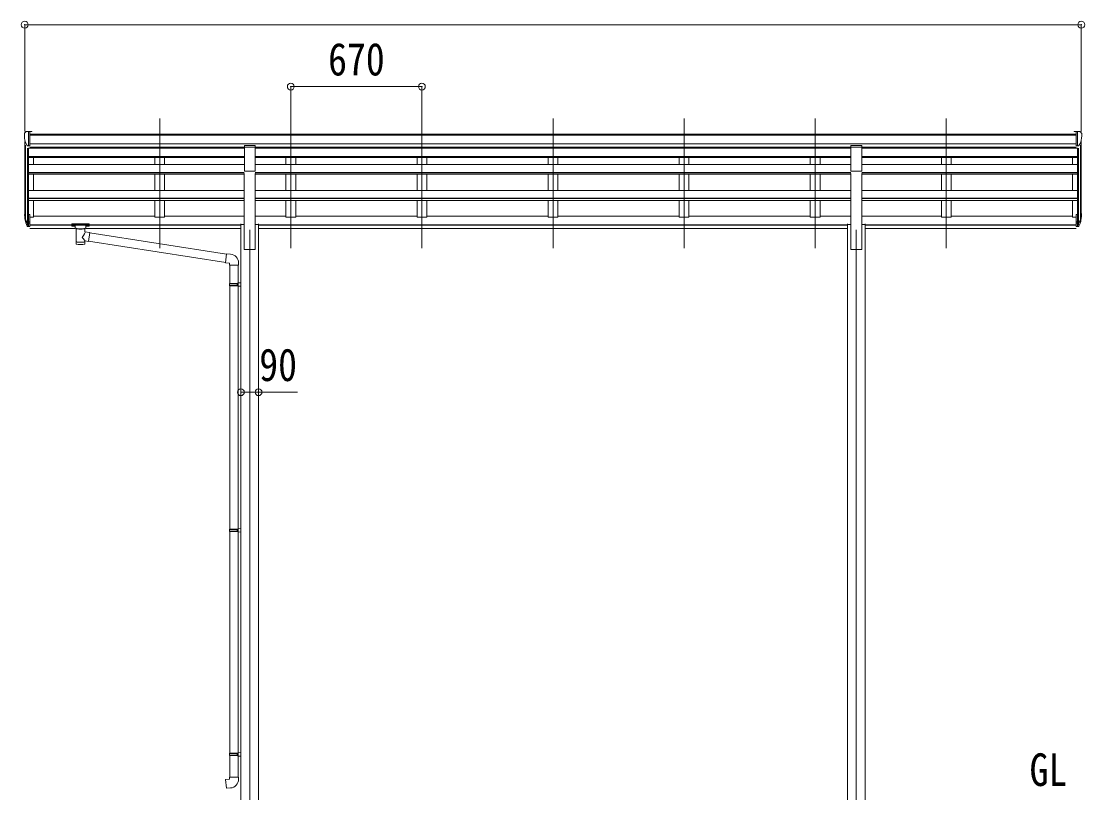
# Model space of a CAD drawing. Units: millimetres at full size. Extents: x -9783 to 33612, y -6828 to 13322.
# Drawn here: x 366 to 5801, y -4013 to -69 of the extents above; entities that cross this region are included whole.
import ezdxf
from ezdxf.enums import TextEntityAlignment as Align

# ---------------------------------------------------------------- set-up
doc = ezdxf.new("R2010")
doc.units = ezdxf.units.MM
doc.header["$LTSCALE"] = 35
doc.header["$PDMODE"] = 32
doc.header["$PDSIZE"] = 35
for name, color, linetype, lineweight in [('0-0_0', 7, 'Continuous', 9), ('0-1_本体', 4, 'Continuous', 9), ('0-2_部品', 7, 'Continuous', 9), ('0-8_PARTS2', 2, 'Continuous', 9), ('0-A_寸法', 6, 'Continuous', 9)]:
    doc.layers.add(name, color=color, linetype=linetype, lineweight=lineweight)
doc.styles.add('ＭＳ ゴシック', font='')
doc.styles.get('ＭＳ ゴシック').set_extended_font_data('MS Gothic')

msp = doc.modelspace()

# ---------------------------------------------------------------- linework, layer by layer
at = {"layer": '0-1_本体'}
for p, q in [((410.03, -646.61), (5757.03, -646.61)), ((410.03, -651.96), (5757.03, -651.96)), ((383.53, -1072.35), (383.53, -683.37)), ((387.81, -702.17), (387.81, -1094.92)), ((410.03, -695.49), (5757.03, -695.49)), ((5779.25, -702.17), (5779.25, -1094.92)), ((5783.53, -1072.35), (5783.53, -683.37)), ((397.53, -717.52), (397.53, -1112.92)), ((403.53, -718), (403.53, -1068.49)), ((403.53, -718.54), (1506.03, -718.54)), ((1506.03, -760.69), (403.53, -760.69)), ((410.03, -713.16), (5757.03, -713.16)), ((410.03, -715.54), (1506.03, -715.54)), ((428.53, -718.54), (428.53, -715.54)), ((1048.53, -715.62), (1048.53, -717.92)), ((1098.53, -715.62), (1098.53, -717.92)), ((4606.03, -715.54), (1561.03, -715.54)), ((4606.03, -718.54), (1561.03, -718.54)), ((4606.03, -760.69), (1561.03, -760.69)), ((1718.53, -715.62), (1718.53, -717.92)), ((1768.53, -715.62), (1768.53, -717.92)), ((2388.53, -715.62), (2388.53, -718.45)), ((2438.53, -715.62), (2438.53, -718.45)), ((3058.53, -715.54), (3058.53, -718.54)), ((3108.53, -715.54), (3108.53, -718.54)), ((3728.53, -715.54), (3728.53, -718.54)), ((3778.53, -715.54), (3778.53, -718.54)), ((4398.53, -715.54), (4398.53, -718.54)), ((4448.53, -715.54), (4448.53, -718.54)), ((5757.03, -715.54), (4661.03, -715.54)), ((5763.53, -718.54), (4661.03, -718.54)), ((5763.53, -760.69), (4661.03, -760.69)), ((5068.53, -715.54), (5068.53, -718.54)), ((5118.53, -715.54), (5118.53, -718.54)), ((5738.53, -718.54), (5738.53, -715.54)), ((5763.53, -718), (5763.53, -1068.49)), ((5769.53, -717.52), (5769.53, -1112.92)), ((1506.03, -762.09), (403.53, -762.09)), ((1506.03, -765.86), (403.53, -765.86)), ((1506.03, -801.93), (403.53, -801.93)), ((428.53, -801.93), (428.53, -765.86)), ((1048.53, -765.86), (1048.53, -801.93)), ((1098.53, -765.86), (1098.53, -801.93)), ((4606.03, -762.09), (1561.03, -762.09)), ((4606.03, -765.86), (1561.03, -765.86)), ((4606.03, -801.93), (1561.03, -801.93)), ((1718.53, -765.86), (1718.53, -801.93)), ((1768.53, -765.86), (1768.53, -801.93)), ((2388.53, -765.86), (2388.53, -801.93)), ((2438.53, -765.86), (2438.53, -801.93)), ((3058.53, -765.86), (3058.53, -801.93)), ((3108.53, -765.86), (3108.53, -801.93)), ((3728.53, -765.86), (3728.53, -801.93)), ((3778.53, -765.86), (3778.53, -801.93)), ((4398.53, -765.86), (4398.53, -801.93)), ((4448.53, -765.86), (4448.53, -801.93)), ((5763.53, -762.09), (4661.03, -762.09)), ((5763.53, -765.86), (4661.03, -765.86)), ((5763.53, -801.93), (4661.03, -801.93)), ((5068.53, -765.86), (5068.53, -801.93)), ((5118.53, -765.86), (5118.53, -801.93)), ((5738.53, -801.93), (5738.53, -765.86)), ((1506.03, -842.67), (403.53, -842.67)), ((1506.03, -844.15), (403.53, -844.15)), ((1506.03, -850.95), (403.53, -850.95)), ((428.53, -934.3), (428.53, -850.95)), ((1048.53, -850.95), (1048.53, -934)), ((1098.53, -850.95), (1098.53, -934)), ((1506.03, -1235.18), (1506.03, -846.95)), ((4606.03, -842.67), (1561.03, -842.67)), ((4606.03, -844.15), (1561.03, -844.15)), ((1561.03, -1235.18), (1561.03, -846.95)), ((4606.03, -850.95), (1561.03, -850.95)), ((1718.53, -850.95), (1718.53, -934)), ((1768.53, -850.95), (1768.53, -934)), ((2388.53, -850.95), (2388.53, -934)), ((2438.53, -850.95), (2438.53, -934)), ((3058.53, -850.95), (3058.53, -934.3)), ((3108.53, -850.95), (3108.53, -934.3)), ((3728.53, -850.95), (3728.53, -934.3)), ((3778.53, -850.95), (3778.53, -934.3)), ((4398.53, -850.95), (4398.53, -934.3)), ((4448.53, -850.95), (4448.53, -934.3)), ((4606.03, -1235.18), (4606.03, -846.95)), ((5763.53, -842.67), (4661.03, -842.67)), ((5763.53, -844.15), (4661.03, -844.15)), ((4661.03, -1235.18), (4661.03, -846.95)), ((5763.53, -850.95), (4661.03, -850.95)), ((5068.53, -850.95), (5068.53, -934.3)), ((5118.53, -850.95), (5118.53, -934.3)), ((5738.53, -934.3), (5738.53, -850.95)), ((403.53, -934.3), (1506.03, -934.3)), ((1506.03, -973.51), (403.53, -973.51)), ((1506.03, -974.98), (403.53, -974.98)), ((1561.03, -934.3), (4606.03, -934.3)), ((4606.03, -973.51), (1561.03, -973.51)), ((4606.03, -974.98), (1561.03, -974.98)), ((4661.03, -934.3), (5763.53, -934.3)), ((5763.53, -973.51), (4661.03, -973.51)), ((5763.53, -974.98), (4661.03, -974.98)), ((1506.03, -984.65), (403.53, -984.65)), ((428.53, -1070.72), (428.53, -984.65)), ((1048.53, -984.47), (1048.53, -1070.72)), ((1098.53, -984.47), (1098.53, -1070.72)), ((4606.03, -984.65), (1561.03, -984.65)), ((1718.53, -984.47), (1718.53, -1070.72)), ((1768.53, -984.47), (1768.53, -1070.72)), ((2388.53, -984.47), (2388.53, -1070.72)), ((2438.53, -984.47), (2438.53, -1070.72)), ((3058.53, -984.47), (3058.53, -1070.72)), ((3108.53, -984.47), (3108.53, -1070.72)), ((3728.53, -984.47), (3728.53, -1070.72)), ((3778.53, -984.47), (3778.53, -1070.72)), ((4398.53, -984.47), (4398.53, -1070.72)), ((4448.53, -984.47), (4448.53, -1070.72)), ((5763.53, -984.65), (4661.03, -984.65)), ((5068.53, -984.47), (5068.53, -1070.72)), ((5118.53, -984.47), (5118.53, -1070.72)), ((5738.53, -1070.72), (5738.53, -984.65)), ((428.53, -1070.7), (410.03, -1070.7)), ((428.53, -1065.9), (1048.53, -1065.9)), ((1098.53, -1070.7), (1048.53, -1070.7)), ((1098.53, -1065.9), (1506.03, -1065.9)), ((1561.03, -1065.9), (1718.53, -1065.9)), ((1768.53, -1070.7), (1718.53, -1070.7)), ((1768.53, -1065.9), (2388.53, -1065.9)), ((2438.53, -1070.7), (2388.53, -1070.7)), ((2438.53, -1065.9), (3058.53, -1065.9)), ((3108.53, -1070.7), (3058.53, -1070.7)), ((3108.53, -1065.9), (3728.53, -1065.9)), ((3778.53, -1070.7), (3728.53, -1070.7)), ((3778.53, -1065.9), (4398.53, -1065.9)), ((4448.53, -1070.7), (4398.53, -1070.7)), ((4448.53, -1065.9), (4606.03, -1065.9)), ((4661.03, -1065.9), (5068.53, -1065.9)), ((5118.53, -1070.7), (5068.53, -1070.7)), ((5118.53, -1065.9), (5738.53, -1065.9)), ((5738.53, -1070.7), (5757.03, -1070.7)), ((410.03, -1110.2), (1488.33, -1110.2)), ((410.03, -1111.58), (1488.33, -1111.58)), ((410.03, -1128.76), (641.53, -1128.76)), ((695.53, -1128.76), (1488.33, -1128.76)), ((1488.33, -1105.17), (1488.33, -4585.16)), ((1488.33, -1108.8), (1506.03, -1108.8)), ((1561.03, -1108.8), (1578.73, -1108.8)), ((1578.73, -1105.17), (1578.73, -4585.16)), ((1578.73, -1110.2), (4588.33, -1110.2)), ((1578.73, -1111.58), (4588.33, -1111.58)), ((1578.73, -1128.76), (4588.33, -1128.76)), ((4588.33, -1105.17), (4588.33, -4585.16)), ((4588.33, -1108.8), (4606.03, -1108.8)), ((4661.03, -1108.8), (4678.73, -1108.8)), ((4678.73, -1105.17), (4678.73, -4585.16)), ((4678.73, -1110.2), (5757.03, -1110.2)), ((4678.73, -1111.58), (5757.03, -1111.58)), ((4678.73, -1128.76), (5757.03, -1128.76)), ((1506.03, -1235.18), (1561.03, -1235.18)), ((4606.03, -1235.18), (4661.03, -1235.18))]:
    msp.add_line(p, q, dxfattribs=at)
at = {"layer": '0-2_部品'}
for p, q in [((381.73, -642.9), (381.73, -643.53)), ((388.64, -634.1), (384.57, -639.91)), ((391.73, -633.53), (389.4, -633.67)), ((391.73, -633.53), (410.23, -633.53)), ((403.73, -706.52), (403.73, -633.53)), ((410.23, -633.53), (420.23, -633.62)), ((410.23, -705.52), (410.23, -633.53)), ((420.23, -635.13), (420.23, -633.62)), ((5757.23, -633.53), (5747.23, -633.62)), ((5747.23, -635.13), (5747.23, -633.62)), ((5757.23, -705.52), (5757.23, -633.53)), ((5775.73, -633.53), (5757.23, -633.53)), ((5763.73, -706.52), (5763.73, -633.53)), ((5775.73, -633.53), (5778.06, -633.67)), ((5778.82, -634.1), (5782.89, -639.91)), ((5785.73, -642.9), (5785.73, -643.53)), ((396.11, -704.7), (386.83, -688.64)), ((403.73, -706.52), (398.52, -706.2)), ((410.23, -705.52), (403.73, -705.52)), ((1506.23, -703.77), (1561.23, -703.77)), ((1506.23, -835.47), (1506.23, -703.77)), ((1561.23, -835.47), (1561.23, -703.77)), ((4606.23, -703.77), (4661.23, -703.77)), ((4606.23, -835.47), (4606.23, -703.77)), ((4661.23, -835.47), (4661.23, -703.77)), ((5757.23, -705.52), (5763.73, -705.52)), ((5763.73, -706.52), (5768.94, -706.2)), ((5771.35, -704.7), (5780.63, -688.64)), ((1506.23, -835.47), (1561.23, -835.47)), ((4606.23, -835.47), (4661.23, -835.47)), ((386.12, -1083.05), (396.29, -1102.22)), ((397.3, -1100.97), (387.54, -1082.55)), ((403.73, -1057.01), (403.73, -1118.89)), ((410.23, -1057.01), (403.73, -1057.01)), ((410.23, -1057.01), (410.23, -1118.07)), ((5757.23, -1057.01), (5757.23, -1118.07)), ((5757.23, -1057.01), (5763.73, -1057.01)), ((5763.73, -1057.01), (5763.73, -1118.89)), ((5770.16, -1100.97), (5779.92, -1082.55)), ((5781.34, -1083.05), (5771.17, -1102.22)), ((388.71, -1099.9), (396.29, -1117.39)), ((403.73, -1101.72), (398.6, -1101.72)), ((403.73, -1103.72), (398.89, -1103.72)), ((403.73, -1118.89), (398.89, -1118.89)), ((410.23, -1095.32), (403.73, -1095.32)), ((410.23, -1100.72), (403.73, -1100.72)), ((410.23, -1118.07), (403.73, -1118.07)), ((625.23, -1105.16), (625.23, -1115.92)), ((625.23, -1105.36), (625.23, -1106.9)), ((627.23, -1104.5), (710.23, -1104.5)), ((627.23, -1106.68), (710.23, -1106.68)), ((627.23, -1116.59), (641.73, -1116.59)), ((641.73, -1123.4), (641.73, -1113.12)), ((645.83, -1127.9), (645.81, -1208.19)), ((691.63, -1145.47), (691.63, -1127.88)), ((695.73, -1123.4), (695.73, -1113.12)), ((695.73, -1116.59), (710.23, -1116.59)), ((712.23, -1105.16), (712.23, -1115.92)), ((5757.23, -1095.32), (5763.73, -1095.32)), ((5757.23, -1100.72), (5763.73, -1100.72)), ((5757.23, -1118.07), (5763.73, -1118.07)), ((5763.73, -1101.72), (5768.86, -1101.72)), ((5763.73, -1103.72), (5768.58, -1103.72)), ((5763.73, -1118.89), (5768.58, -1118.89)), ((5778.75, -1099.9), (5771.17, -1117.39)), ((716.85, -1149.38), (691.63, -1145.46)), ((691.65, -1208.19), (691.63, -1191.56)), ((691.63, -1191.81), (709.83, -1194.63)), ((716.85, -1149.38), (709.83, -1194.63)), ((1410.77, -1301.59), (710.1, -1192.89)), ((1414.44, -1259.66), (716.54, -1151.39)), ((1435.45, -1259.48), (1414.62, -1257.65)), ((1476.53, -1315.22), (1476.53, -1304.31)), ((1430.53, -1315.22), (1476.53, -1315.22)), ((1432.53, -1315.22), (1432.53, -1409.22)), ((1474.53, -1315.22), (1474.53, -1406.66)), ((1430.53, -1411.22), (1431.53, -1409.22)), ((1430.53, -1411.22), (1474.53, -1411.22)), ((1430.53, -1411.22), (1430.53, -1419.22)), ((1431.53, -1409.22), (1474.53, -1409.22)), ((1470.05, -1411.22), (1469.62, -1409.22)), ((1472.53, -1406.72), (1488.53, -1406.25)), ((1472.53, -1408.72), (1472.53, -1406.72)), ((1472.53, -1408.72), (1474.53, -1408.72)), ((1488.53, -1406.25), (1488.53, -1424.19)), ((1430.53, -1419.22), (1474.53, -1419.22)), ((1430.53, -1419.22), (1431.53, -1421.22)), ((1431.53, -1421.22), (1474.53, -1421.22)), ((1432.53, -1421.22), (1432.53, -2665.41)), ((1472.53, -1423.72), (1472.53, -1421.72)), ((1472.53, -1423.72), (1488.53, -1424.19)), ((1474.53, -1423.78), (1474.53, -2662.85)), ((1472.53, -2662.91), (1488.53, -2662.44)), ((1472.53, -2664.91), (1472.53, -2662.91)), ((1488.53, -2662.44), (1488.53, -2680.38)), ((1430.53, -2667.41), (1431.53, -2665.41)), ((1430.53, -2667.41), (1474.53, -2667.41)), ((1430.53, -2667.41), (1430.53, -2675.41)), ((1430.53, -2675.41), (1474.53, -2675.41)), ((1430.53, -2675.41), (1431.53, -2677.41)), ((1431.53, -2665.41), (1474.53, -2665.41)), ((1431.53, -2677.41), (1474.53, -2677.41)), ((1432.53, -2677.41), (1432.53, -3810.57)), ((1470.05, -2667.41), (1469.62, -2665.41)), ((1472.53, -2664.91), (1474.53, -2664.91)), ((1472.53, -2679.91), (1472.53, -2677.91)), ((1472.53, -2679.91), (1488.53, -2680.38)), ((1474.53, -2679.97), (1474.53, -3808.01)), ((1430.53, -3812.57), (1431.53, -3810.57)), ((1430.53, -3812.57), (1474.53, -3812.57)), ((1430.53, -3812.57), (1430.53, -3820.57)), ((1430.53, -3820.57), (1474.53, -3820.57)), ((1430.53, -3820.57), (1431.53, -3822.57)), ((1431.53, -3810.57), (1474.53, -3810.57)), ((1431.53, -3822.57), (1474.53, -3822.57)), ((1432.53, -3822.57), (1432.53, -3932.57)), ((1470.05, -3812.57), (1469.62, -3810.57)), ((1472.53, -3808.07), (1488.53, -3807.6)), ((1472.53, -3810.07), (1472.53, -3808.07)), ((1472.53, -3810.07), (1474.53, -3810.07)), ((1472.53, -3825.07), (1472.53, -3823.07)), ((1472.53, -3825.07), (1488.53, -3825.54)), ((1474.53, -3825.13), (1474.53, -3932.57)), ((1488.53, -3807.6), (1488.53, -3825.54)), ((1430.53, -3932.57), (1476.53, -3932.57)), ((1430.53, -3942.57), (1430.53, -3932.57)), ((1476.53, -3932.57), (1476.53, -3943.49))]:
    msp.add_line(p, q, dxfattribs=at)
for points in [[(625.23, -1105.16), (625.27, -1104.97), (625.35, -1104.83), (625.45, -1104.74), (625.55, -1104.68), (625.67, -1104.63), (625.96, -1104.57), (626.45, -1104.52), (627, -1104.5), (627.23, -1104.5)], [(625.23, -1115.92), (625.27, -1116.12), (625.35, -1116.26), (625.45, -1116.35), (625.55, -1116.41), (625.67, -1116.46), (625.96, -1116.52), (626.45, -1116.56), (627, -1116.59), (627.23, -1116.59)], [(641.77, -1123.34), (641.75, -1123.69), (641.99, -1124.65), (642.51, -1125.53), (643.32, -1126.37), (644.43, -1127.17), (645.83, -1127.9)], [(691.63, -1127.88), (691.86, -1127.79), (693.22, -1127.06), (694.33, -1126.21), (695.09, -1125.34), (695.55, -1124.44), (695.72, -1123.56)], [(710.23, -1104.5), (710.58, -1104.5), (711.11, -1104.53), (711.56, -1104.58), (711.87, -1104.66), (712.04, -1104.76), (712.16, -1104.9), (712.22, -1105.07), (712.23, -1105.16)], [(710.23, -1116.59), (710.58, -1116.58), (711.11, -1116.56), (711.56, -1116.51), (711.87, -1116.43), (712.04, -1116.33), (712.16, -1116.19), (712.22, -1116.01), (712.23, -1115.92)], [(1414.62, -1257.65), (1410.61, -1303.48), (1430.53, -1305.22), (1430.53, -1315.22)], [(1470.05, -1411.22), (1470.05, -1419.22), (1469.62, -1421.22)], [(1472.53, -1421.72), (1474.53, -1421.72), (1474.53, -1408.72)], [(1470.05, -2667.41), (1470.05, -2675.41), (1469.62, -2677.41)], [(1472.53, -2677.91), (1474.53, -2677.91), (1474.53, -2664.91)], [(1470.05, -3812.57), (1470.05, -3820.57), (1469.62, -3822.57)], [(1472.53, -3823.07), (1474.53, -3823.07), (1474.53, -3810.07)], [(1435.45, -3988.31), (1414.62, -3990.14), (1410.61, -3944.31), (1430.53, -3942.57)]]:
    msp.add_lwpolyline(points, dxfattribs=at)
for centre, radius, start, end in [((384.73, -642.9), 3, 93, 180), ((583.73, -643.53), 202, 180, 192.90261), ((389.46, -634.67), 1, 93.5, 145), ((5778, -634.67), 1, 35, 86.5), ((5583.73, -643.53), 202, 347.09739, 0), ((5782.73, -642.9), 3, 0, 87), ((398.7, -703.2), 3, 210, 266.5), ((5768.76, -703.2), 3, 273.5, 330), ((472.39, -1060.88), 89.07, 174.49576, 194.41188), ((471.68, -1056.6), 88.05, 177.22392, 197.21071), ((516.95, -1063.83), 133.22, 183.27987, 195.71302), ((5650.51, -1063.83), 133.22, 344.28698, 356.72013), ((5695.78, -1056.6), 88.05, 342.78929, 2.77608), ((5695.07, -1060.88), 89.07, 345.58812, 5.50424), ((398.89, -1100.72), 3, 210, 270), ((398.89, -1115.89), 3, 210, 270), ((398.6, -1100.22), 1.5, 210, 270), ((5768.58, -1100.72), 3, 270, 330), ((5768.58, -1115.89), 3, 270, 330), ((5768.86, -1100.22), 1.5, 270, 330), ((1431.53, -1304.31), 45, 0, 85), ((1431.53, -3943.49), 45, 275, 0)]:
    msp.add_arc(centre, radius, start, end, dxfattribs=at)
for centre, major_axis, ratio, start_param, end_param in [((627.23, -1106.9), (2, 0), 0.109601, 1.5707963, 3.1415927), ((668.73, -1113.12), (27, 0), 0.122176, 6.2831853, 9.424778), ((668.74, -1128.35), (-22.91, 0.42), 0.072511, 0.0008029, 1.5715993), ((668.74, -1129.97), (-22.91, 0.42), 0.072511, 0.0008029, 1.5715993), ((668.72, -1128.35), (22.92, 0.42), 0.07247, 4.71158, 6.2823764), ((668.72, -1129.97), (22.92, 0.42), 0.07247, 4.71158, 6.2823764), ((679.73, -1123.4), (16, 0), 0.361356, 6.2636979, 6.2831853), ((710.23, -1106.9), (2, 0), 0.109601, 0, 1.5707963), ((668.73, -1172.01), (-22.81, -26.62), 0.234429, 1.6855472, 3.1268519), ((671.29, -1169.36), (20.32, -22.25), 0.045535, 0.0389954, 1.3075346), ((668.73, -1208.19), (22.92, 0), 0.101955, 3.1415499, 6.2833984), ((668.73, -1195.75), (22.91, 0), 0.122865, 3.1415927, 6.2831853)]:
    msp.add_ellipse(centre, major_axis=major_axis, ratio=ratio, start_param=start_param, end_param=end_param, dxfattribs=at)
at = {"layer": '0-8_PARTS2'}
for p, q in [((1073.53, -1228.96), (1073.53, -566.43)), ((1743.53, -1228.96), (1743.53, -566.43)), ((2413.53, -1228.96), (2413.53, -566.43)), ((3083.53, -1228.96), (3083.53, -566.43)), ((3753.53, -1228.96), (3753.53, -566.43)), ((4423.53, -1228.96), (4423.53, -566.43)), ((5093.53, -1228.96), (5093.53, -566.43)), ((1533.53, -1135.17), (1533.53, -4685.16)), ((4633.53, -1135.17), (4633.53, -4685.16))]:
    msp.add_line(p, q, dxfattribs=at)
at = {"layer": '0-A_寸法'}
for p, q in [((383.53, -86.81), (383.53, -632.43)), ((383.53, -86.81), (5783.53, -86.81)), ((5783.53, -86.81), (5783.53, -632.43)), ((1743.53, -403.42), (1743.53, -632.43)), ((1743.53, -403.42), (2413.53, -403.42)), ((2413.53, -403.42), (2413.53, -632.43)), ((1488.53, -1965.35), (1578.53, -1965.35)), ((1578.53, -1965.35), (1778.53, -1965.35))]:
    msp.add_line(p, q, dxfattribs=at)
for p in [(383.53, -86.81), (5783.53, -86.81), (1743.53, -403.42), (2413.53, -403.42), (1488.53, -1965.35), (1578.53, -1965.35)]:
    msp.add_point(p, dxfattribs=at)

# ---------------------------------------------------------------- texts
at = {"layer": '0-0_0', "style": 'ＭＳ ゴシック', "width": 0.85}
msp.add_text('GL', height=166.8, dxfattribs=at).set_placement((5519.07, -4028.23), align=Align.BOTTOM_LEFT)
at = {"layer": '0-A_寸法', "color": 7, "style": 'ＭＳ ゴシック', "width": 0.85}
for s, p in [('670', (1934.16, -396.42)), ('90', (1582.28, -1958.35))]:
    msp.add_text(s, height=166.8, dxfattribs=at).set_placement(p, align=Align.BOTTOM_LEFT)

doc.saveas('drawing.dxf')
